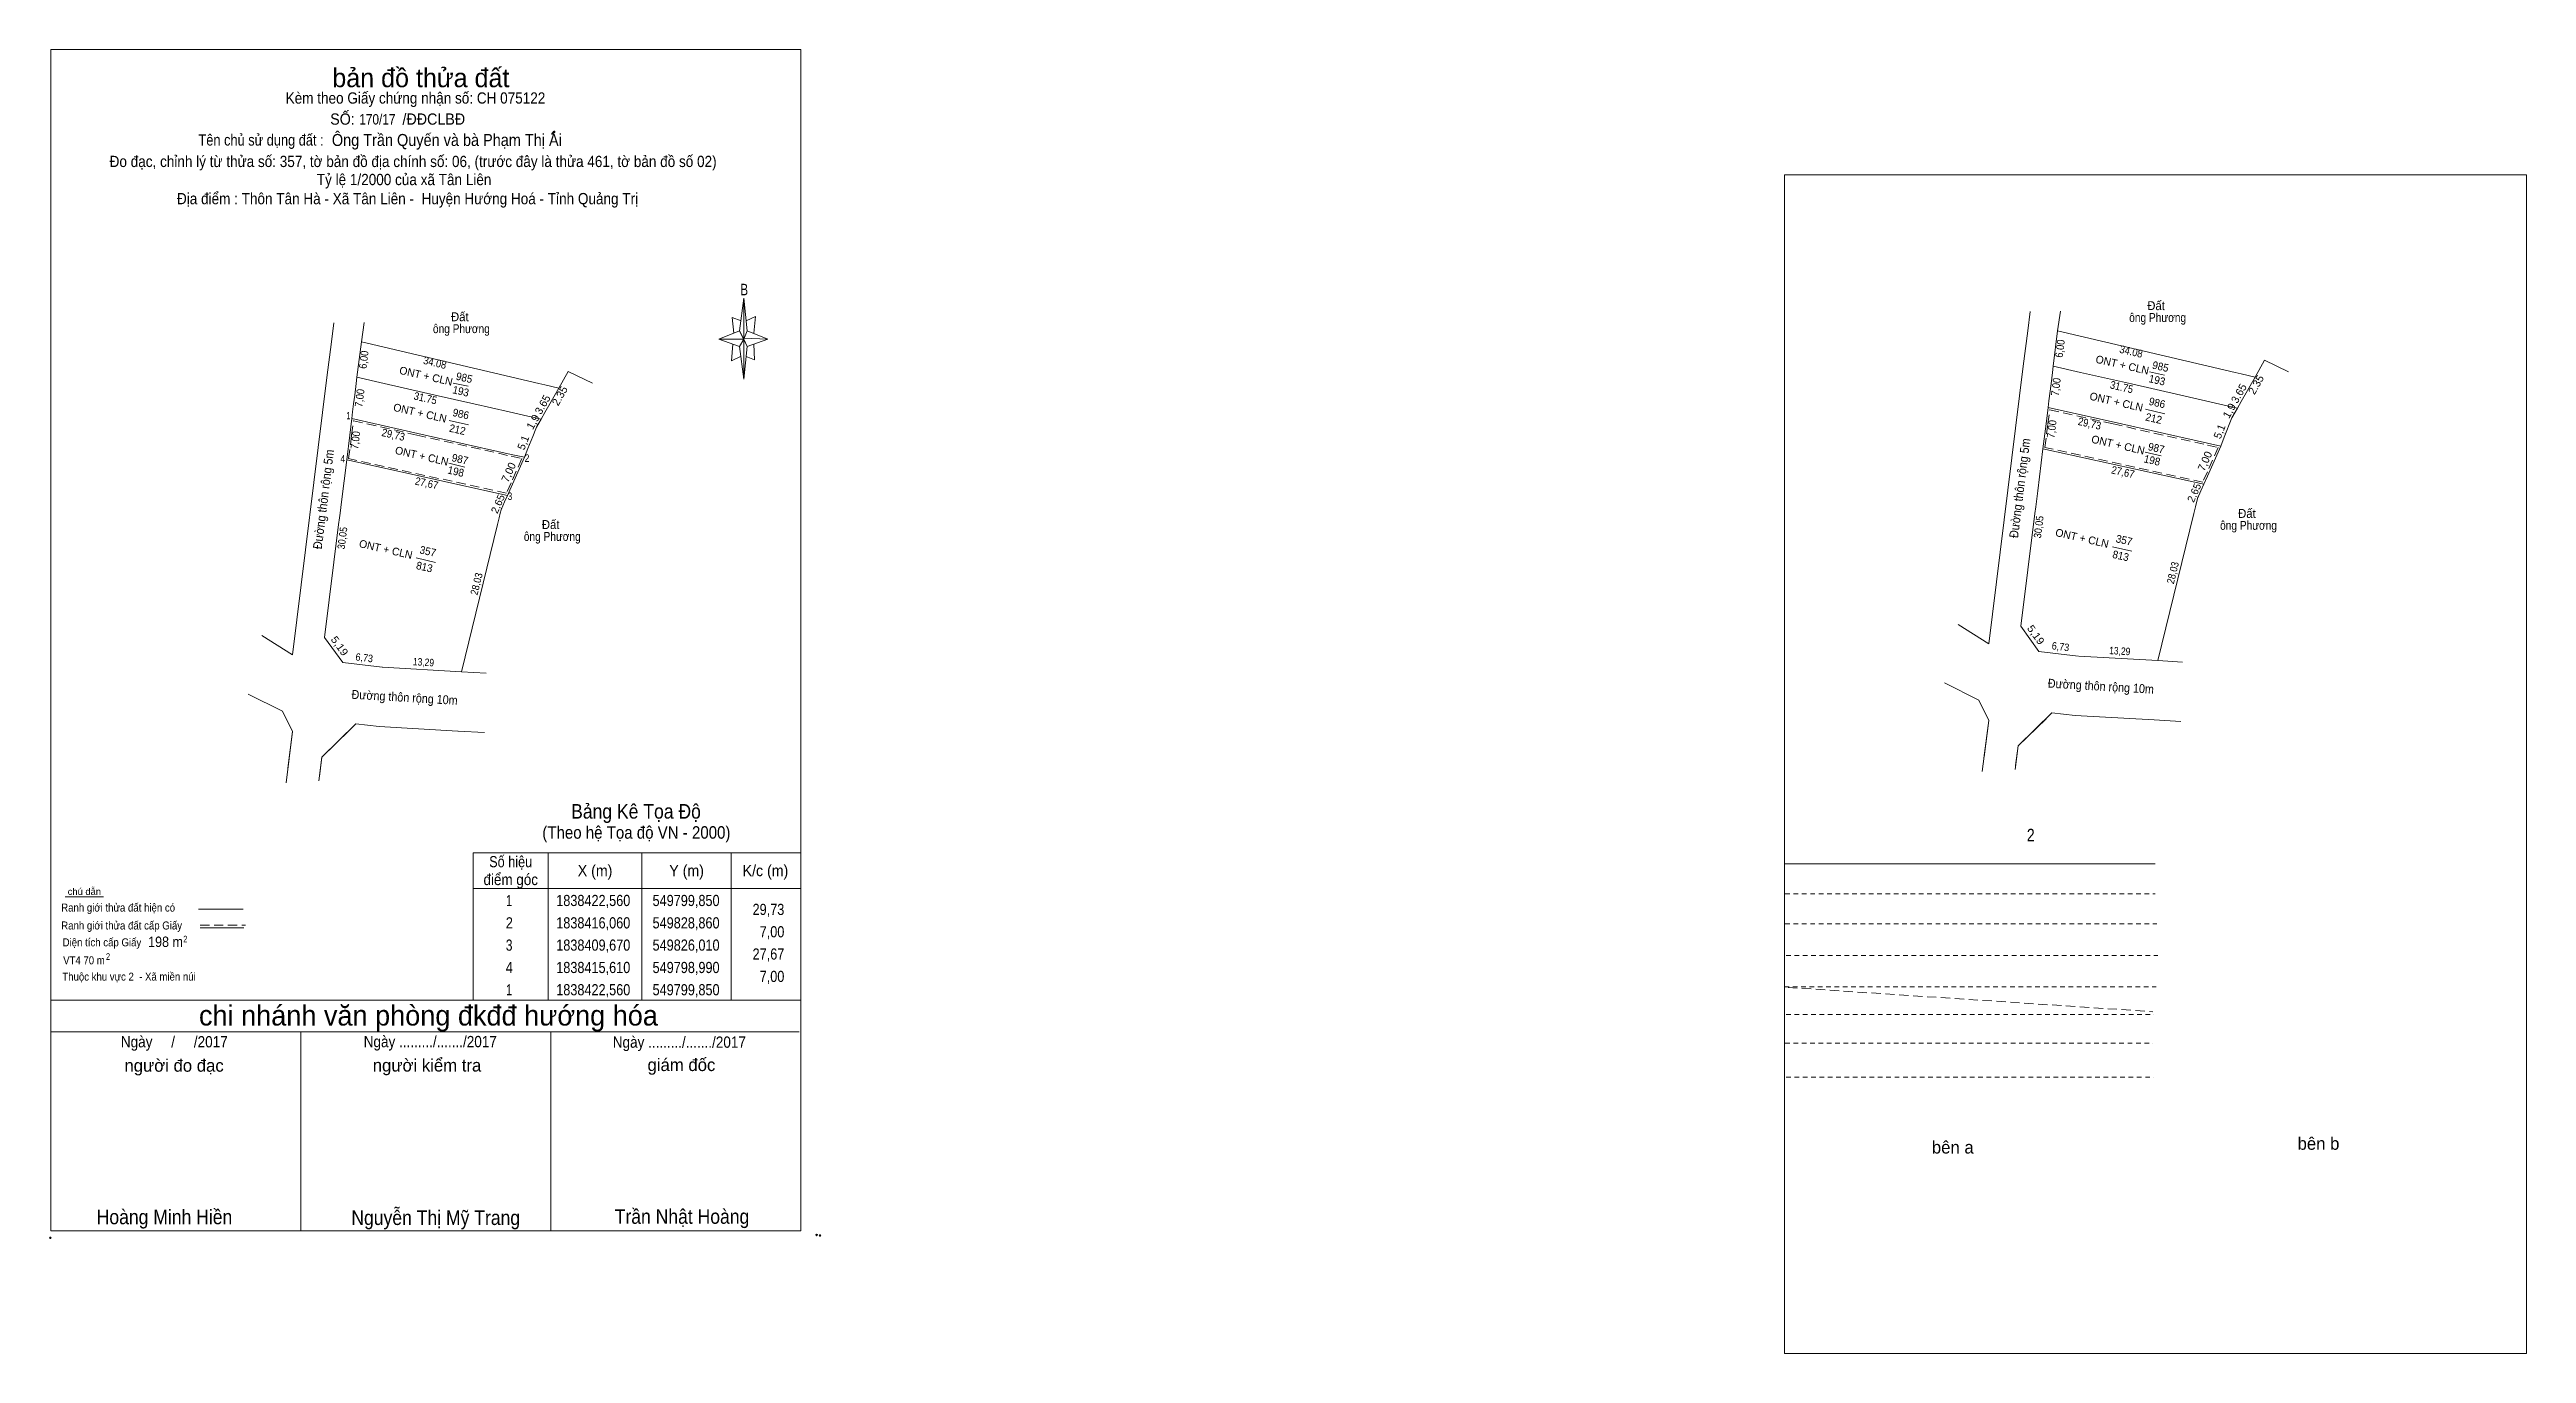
# Model space of a CAD drawing. Header units: metres. Extents: x 549363 to 550165, y 1838265 to 1838485.
# Drawn here: x 549749.1 to 550165.2, y 1838265.5 to 1838484.6 of the extents above; entities that cross this region are included whole.
import ezdxf
from ezdxf.enums import TextEntityAlignment as Align

# ---------------------------------------------------------------- set-up
doc = ezdxf.new("R2010")
doc.units = ezdxf.units.M
doc.header["$LTSCALE"] = 0.52
doc.header["$PDMODE"] = 32
doc.header["$PDSIZE"] = 0.26
for name, pattern in [('DOTTED', [1.5, 0.3, -1.2]), ('MEDIUM_DASHED', [4.5, 3, -1.5]), ('SHORT_DASHED', [2.7, 1.5, -1.2])]:
    doc.linetypes.add(name, pattern=pattern)
for name, color, linetype, lineweight in [('1', 7, 'DOTTED', 13), ('15', 7, 'Continuous', 13), ('17', 7, 'Continuous', 13), ('18', 7, 'Continuous', 13), ('23', 7, 'Continuous', 13), ('63', 7, 'Continuous', 13)]:
    doc.layers.add(name, color=color, linetype=linetype, lineweight=lineweight)
doc.layers.add('60', color=7, linetype='Continuous')

msp = doc.modelspace()

# ---------------------------------------------------------------- hatches: boundary and pattern name
at = {"layer": '17'}
msp.add_hatch(color=256, dxfattribs=at).paths.add_polyline_path([(549833.49, 1838470.39), (549833.89, 1838470.65), (549833.94, 1838470.7), (549833.98, 1838470.75), (549833.99, 1838470.79), (549833.96, 1838470.85), (549833.92, 1838470.88), (549833.84, 1838470.85), (549833.78, 1838470.81), (549833.76, 1838470.79), (549833.38, 1838470.39)])

# ---------------------------------------------------------------- linework, layer by layer
at = {"layer": '1', "linetype": 'Continuous'}
msp.add_line((550040.71, 1838347.75), (550102.87, 1838347.75), dxfattribs=at)
at = {"layer": '1', "linetype": 'SHORT_DASHED'}
for p, q in [((550040.71, 1838342.71), (550102.87, 1838342.71)), ((550040.71, 1838337.67), (550103.15, 1838337.67)), ((550040.85, 1838332.35), (550103.29, 1838332.35)), ((550040.57, 1838327.1), (550103.01, 1838327.1)), ((550040.85, 1838322.41), (550102.66, 1838322.41)), ((550040.68, 1838317.6), (550102.49, 1838317.6)), ((550040.84, 1838311.92), (550102.65, 1838311.92))]:
    msp.add_line(p, q, dxfattribs=at)
at = {"layer": '1', "linetype": 'Continuous'}
msp.add_lwpolyline([(550040.58, 1838463.56), (550165.25, 1838463.56), (550165.25, 1838265.46), (550040.58, 1838265.46)], close=True, dxfattribs=at)
at = {"layer": '1', "linetype": 'MEDIUM_DASHED'}
for points in [[(550084.83, 1838421.67), (550085.13, 1838424.06), (550095.81, 1838421.67), (550111.63, 1838418.13)], [(549826.61, 1838411.75), (549825.84, 1838410.02), (549799.32, 1838415.84), (549799.81, 1838419.8)], [(549799.81, 1838419.8), (549800.11, 1838422.19), (549810.79, 1838419.8), (549826.61, 1838416.26)], [(550111.63, 1838413.62), (550110.86, 1838411.89), (550084.34, 1838417.71), (550084.83, 1838421.67)], [(549826.61, 1838416.26), (549828.44, 1838415.85), (549826.61, 1838411.75)], [(550111.63, 1838418.13), (550113.46, 1838417.72), (550111.63, 1838413.62)]]:
    msp.add_lwpolyline(points, dxfattribs=at)
at = {"layer": '15'}
for p, q in [((549816.88, 1838428.53), (549819.39, 1838428.01)), ((550101.9, 1838430.4), (550104.41, 1838429.88)), ((550101.25, 1838424.13), (550104.49, 1838423.37)), ((549816.23, 1838422.26), (549819.47, 1838421.5)), ((550101.16, 1838416.92), (550103.86, 1838416.29)), ((549816.14, 1838415.05), (549818.84, 1838414.42)), ((549810.69, 1838399.17), (549813.93, 1838398.41)), ((550095.71, 1838401.04), (550098.95, 1838400.28))]:
    msp.add_line(p, q, dxfattribs=at)
at = {"layer": '15', "linetype": 'MEDIUM_DASHED'}
msp.add_line((550041.18, 1838326.97), (550102.45, 1838322.9), dxfattribs=at)
at = {"layer": '15'}
for points in [[(550084.87, 1838424.43), (550084.53, 1838421.67), (550084.01, 1838417.48)], [(549799.85, 1838422.56), (549799.51, 1838419.8), (549798.99, 1838415.61)]]:
    msp.add_lwpolyline(points, dxfattribs=at)
at = {"layer": '17'}
for p, q in [((549865.02, 1838437.33), (549865.72, 1838442.79)), ((549866.28, 1838437.33), (549869.78, 1838435.93)), ((549865.02, 1838434.67), (549861.52, 1838435.93)), ((549866.28, 1838434.67), (549865.72, 1838429.21)), ((549867.54, 1838432.43), (549866.14, 1838432.99)), ((549867.4, 1838435.09), (549867.54, 1838432.43)), ((549758.13, 1838342.2), (549751.68, 1838342.2)), ((549774.08, 1838340.11), (549781.61, 1838340.11)), ((549774.36, 1838336.97), (549781.72, 1838336.97)), ((549749.29, 1838324.85), (549875.29, 1838324.85)), ((549749.29, 1838319.53), (549875.01, 1838319.53)), ((549749.29, 1838319.53), (549875.01, 1838319.53)), ((549749.29, 1838319.53), (549875.01, 1838319.53)), ((549791.29, 1838286.07), (549791.29, 1838319.53)), ((549833.29, 1838286.07), (549833.29, 1838319.53))]:
    msp.add_line(p, q, dxfattribs=at)
at = {"layer": '17', "linetype": 'MEDIUM_DASHED'}
msp.add_line((549774.36, 1838337.42), (549781.98, 1838337.42), dxfattribs=at)
at = {"layer": '17'}
for points in [[(549749.29, 1838484.59), (549875.29, 1838484.59), (549875.29, 1838286.07), (549749.29, 1838286.07)], [(549833.49, 1838470.39), (549833.89, 1838470.65), (549833.94, 1838470.7), (549833.98, 1838470.75), (549833.99, 1838470.79), (549833.96, 1838470.85), (549833.92, 1838470.88), (549833.84, 1838470.85), (549833.78, 1838470.81), (549833.76, 1838470.79), (549833.38, 1838470.39)], [(549865.72, 1838442.79), (549866.28, 1838437.33), (549865.72, 1838435.93)], [(549865.72, 1838435.93), (549861.52, 1838435.93), (549865.02, 1838437.33), (549866.28, 1838434.67), (549869.78, 1838435.93), (549865.72, 1838436.07)], [(549865.72, 1838435.93), (549865.72, 1838429.21), (549865.02, 1838434.67)]]:
    msp.add_lwpolyline(points, close=True, dxfattribs=at)
for points in [[(549865.72, 1838435.93), (549865.02, 1838437.33), (549861.52, 1838435.93)], [(549865.3, 1838439.01), (549863.76, 1838439.57), (549864.04, 1838436.91)], [(549866.14, 1838439.01), (549867.68, 1838439.71), (549867.4, 1838436.91)], [(549863.9, 1838435.09), (549863.62, 1838432.29), (549865.16, 1838432.99)], [(549865.72, 1838435.93), (549866.28, 1838434.67), (549869.78, 1838435.93)], [(549875.29, 1838286.07), (549749.29, 1838286.07), (549749.29, 1838319.53)]]:
    msp.add_lwpolyline(points, dxfattribs=at)
for p in [(549749.19, 1838284.89), (549877.95, 1838285.37), (549878.51, 1838285.29)]:
    msp.add_point(p, dxfattribs=at)
at = {"layer": '18'}
for p, q in [((550081.84, 1838440.54), (550081.44, 1838437.32)), ((549796.82, 1838438.67), (549796.42, 1838435.45)), ((550081.44, 1838437.32), (550080.7, 1838431.37)), ((550086.47, 1838437.33), (550085.73, 1838431.38)), ((549796.42, 1838435.45), (549795.68, 1838429.5)), ((549801.45, 1838435.46), (549800.71, 1838429.51)), ((550119.65, 1838429.55), (550121.25, 1838432.38)), ((550119.65, 1838429.55), (550121.25, 1838432.38)), ((550119.65, 1838429.55), (550121.25, 1838432.38)), ((550121.25, 1838432.38), (550125.29, 1838430.4)), ((549789.88, 1838382.84), (549795.68, 1838429.5)), ((549800.58, 1838428.47), (549800.34, 1838426.52)), ((549800.71, 1838429.51), (549800.58, 1838428.47)), ((549800.71, 1838429.51), (549805.28, 1838428.47)), ((549805.28, 1838428.47), (549813.84, 1838426.52)), ((549831.26, 1838428.47), (549832.31, 1838428.22)), ((549832.31, 1838428.22), (549834.63, 1838427.68)), ((549834.63, 1838427.68), (549836.23, 1838430.51)), ((549834.63, 1838427.68), (549836.23, 1838430.51)), ((549834.63, 1838427.68), (549836.23, 1838430.51)), ((549836.23, 1838430.51), (549840.27, 1838428.53)), ((550074.9, 1838384.71), (550080.7, 1838431.37)), ((550085.73, 1838431.38), (550085.6, 1838430.34)), ((550085.73, 1838431.38), (550090.3, 1838430.34)), ((550116.28, 1838430.34), (550117.33, 1838430.09)), ((550117.33, 1838430.09), (550119.65, 1838429.55)), ((550117.33, 1838425.46), (550119.65, 1838429.55)), ((549799.99, 1838423.68), (549799.85, 1838422.56)), ((549826.31, 1838423.68), (549829.45, 1838422.97)), ((549832.31, 1838423.59), (549834.63, 1838427.68)), ((550085.01, 1838425.55), (550084.87, 1838424.43)), ((550084.87, 1838424.43), (550097.19, 1838421.67)), ((550111.33, 1838425.55), (550114.47, 1838424.84)), ((550114.47, 1838424.84), (550115.92, 1838424.51)), ((550115.92, 1838424.51), (550116.69, 1838424.33)), ((550115.92, 1838422.97), (550116.69, 1838424.33)), ((550116.69, 1838424.33), (550117.33, 1838425.46)), ((549799.85, 1838422.56), (549812.17, 1838419.8)), ((549812.17, 1838419.8), (549826.61, 1838416.56)), ((549829.45, 1838422.97), (549830.25, 1838422.79)), ((549829.45, 1838417.55), (549830.25, 1838419.57)), ((549830.25, 1838422.79), (549830.9, 1838422.64)), ((549830.25, 1838419.57), (549830.75, 1838420.83)), ((549830.75, 1838420.83), (549830.9, 1838421.1)), ((549830.9, 1838422.64), (549831.67, 1838422.46)), ((549830.9, 1838421.1), (549831.67, 1838422.46)), ((549831.67, 1838422.46), (549832.31, 1838423.59)), ((550097.19, 1838421.67), (550111.63, 1838418.43)), ((550114.47, 1838419.42), (550115.77, 1838422.7)), ((550115.77, 1838422.7), (550115.92, 1838422.97)), ((549798.11, 1838408.57), (549798.99, 1838415.61)), ((549798.99, 1838415.61), (549826.01, 1838409.67)), ((549826.61, 1838416.56), (549828.86, 1838416.06)), ((549826.61, 1838411.02), (549828.86, 1838416.06)), ((549828.86, 1838416.06), (549829.45, 1838417.55)), ((550083.13, 1838410.44), (550084.01, 1838417.48)), ((550084.01, 1838417.48), (550111.03, 1838411.54)), ((550111.63, 1838418.43), (550113.88, 1838417.93)), ((550111.63, 1838412.89), (550113.88, 1838417.93)), ((550113.88, 1838417.93), (550114.47, 1838419.42)), ((550111.03, 1838411.54), (550111.63, 1838412.89)), ((549826.01, 1838409.67), (549826.61, 1838411.02)), ((549795.28, 1838385.79), (549797.64, 1838404.76)), ((549797.64, 1838404.76), (549797.78, 1838405.89)), ((549818.27, 1838380.03), (549824.33, 1838404.76)), ((549824.33, 1838404.76), (549824.61, 1838405.89)), ((550080.3, 1838387.66), (550082.66, 1838406.63)), ((550103.29, 1838381.9), (550109.35, 1838406.63)), ((550069.75, 1838387.99), (550074.9, 1838384.71)), ((549784.73, 1838386.12), (549789.88, 1838382.84)), ((550090.02, 1838382.67), (550103.29, 1838381.9)), ((549805, 1838380.8), (549818.27, 1838380.03)), ((549822.42, 1838379.79), (549818.27, 1838380.03)), ((550067.45, 1838378.15), (550073.24, 1838375.25)), ((550107.44, 1838381.66), (550103.29, 1838381.9)), ((549782.43, 1838376.28), (549788.22, 1838373.38)), ((549800.5, 1838371.25), (549804.42, 1838370.82)), ((549804.42, 1838370.82), (549817.69, 1838370.05)), ((549822.16, 1838369.79), (549817.7, 1838370.05)), ((550085.52, 1838373.12), (550089.44, 1838372.69)), ((550089.44, 1838372.69), (550102.71, 1838371.92)), ((550107.18, 1838371.66), (550102.72, 1838371.92))]:
    msp.add_line(p, q, dxfattribs=at)
for points in [[(550086.95, 1838440.61), (550086.47, 1838437.33), (550116.28, 1838430.34)], [(549801.93, 1838438.74), (549801.45, 1838435.46), (549831.26, 1838428.47)], [(550085.6, 1838430.34), (550085.36, 1838428.39), (550085.01, 1838425.55)], [(550090.3, 1838430.34), (550098.86, 1838428.39), (550111.33, 1838425.55)], [(549800.34, 1838426.52), (549800.16, 1838425.04), (549799.99, 1838423.68)], [(549813.84, 1838426.52), (549820.34, 1838425.04), (549826.31, 1838423.68)], [(550109.96, 1838409.12), (550110.54, 1838410.44), (550111.03, 1838411.54)], [(549797.78, 1838405.89), (549797.87, 1838406.65), (549798.11, 1838408.57)], [(549824.61, 1838405.89), (549824.79, 1838406.65), (549824.94, 1838407.25)], [(549824.94, 1838407.25), (549825.52, 1838408.57), (549826.01, 1838409.67)], [(550082.66, 1838406.63), (550082.8, 1838407.76), (550083.13, 1838410.44)], [(550109.35, 1838406.63), (550109.63, 1838407.76), (550109.96, 1838409.12)], [(550080.3, 1838387.66), (550083.34, 1838383.45), (550089.95, 1838382.67)], [(549795.28, 1838385.79), (549798.32, 1838381.58), (549804.93, 1838380.8)]]:
    msp.add_lwpolyline(points, dxfattribs=at)
at = {"layer": '23'}
for p, q in [((550073.25, 1838375.25), (550074.9, 1838371.86)), ((549788.23, 1838373.38), (549789.88, 1838369.99)), ((549789.88, 1838369.99), (549788.8, 1838361.37)), ((549789.88, 1838369.99), (549789.08, 1838363.64)), ((549789.88, 1838369.99), (549789.11, 1838363.84)), ((550074.9, 1838371.86), (550073.82, 1838363.24)), ((550074.9, 1838371.86), (550074.1, 1838365.51)), ((550074.9, 1838371.86), (550074.13, 1838365.71))]:
    msp.add_line(p, q, dxfattribs=at)
for points in [[(549799.5, 1838370.27), (549794.84, 1838365.69), (549794.3, 1838361.72)], [(549800.5, 1838371.25), (549794.84, 1838365.69), (549794.4, 1838362.4)], [(550084.52, 1838372.14), (550079.86, 1838367.56), (550079.32, 1838363.59)], [(550085.52, 1838373.12), (550079.86, 1838367.56), (550079.42, 1838364.27)]]:
    msp.add_lwpolyline(points, dxfattribs=at)
at = {"layer": '63'}
for p, q in [((549832.84, 1838349.6), (549832.84, 1838324.85)), ((549848.59, 1838349.6), (549848.59, 1838324.85)), ((549863.59, 1838349.6), (549863.59, 1838324.85)), ((549820.24, 1838343.6), (549875.29, 1838343.6))]:
    msp.add_line(p, q, dxfattribs=at)
msp.add_lwpolyline([(549820.24, 1838349.6), (549875.29, 1838349.6), (549875.29, 1838324.85), (549820.24, 1838324.85)], close=True, dxfattribs=at)

# ---------------------------------------------------------------- texts
at = {"layer": '1', "width": 0.85}
msp.add_text('2', height=2.1, dxfattribs=at).set_placement((550081.96, 1838351.53), align=Align.CENTER)
at = {"layer": '1'}
for s, p in [('bên a', (550068.855, 1838299.06)), ('bên b', (550130.305, 1838299.69))]:
    msp.add_text(s, height=2.1, dxfattribs=at).set_placement(p, align=Align.CENTER)
at = {"layer": '15'}
for p in [(550097.2007, 1838430.966), (549812.1807, 1838429.096), (549811.1707, 1838422.886), (550096.1907, 1838424.756), (550096.4907, 1838417.526), (549811.4707, 1838415.656), (550090.4407, 1838401.846), (549805.4207, 1838399.976)]:
    msp.add_text('ONT + CLN', height=1.3, rotation=347.17, dxfattribs=at).set_placement(p, align=Align.CENTER)
at = {"layer": '17'}
for s, height, p in [('bản đồ thửa đất', 3.15, (549811.45, 1838478.26)), ('chi nhánh văn phòng đkđđ hướng hóa', 3.402, (549812.725, 1838320.57)), ('người đo đạc', 2.1, (549769.985, 1838312.81)), ('người kiểm tra', 2.1, (549812.485, 1838312.84)), ('giám đốc', 2.1, (549855.235, 1838312.92))]:
    msp.add_text(s, height=height, dxfattribs=at).set_placement(p, align=Align.CENTER)
for s, height, width, p in [('Kèm theo Giấy chứng nhận số: CH 075122', 1.89, 0.9, (549810.55, 1838475.5)), ('SỐ:            /ĐĐCLBĐ ', 1.89, 0.95, (549807.89, 1838471.96)), ('Tên chủ sử dụng đất :', 1.89, 0.85, (549784.6, 1838468.45)), ('Đo đạc, chỉnh lý từ thửa số: 357, tờ bản đồ địa chính số: 06, (trước đây là thửa 461, tờ bản đồ số 02) ', 1.89, 0.9, (549810.47, 1838464.84)), ('Tỷ lệ 1/2000 của xã Tân Liên', 1.89, 0.9, (549808.635, 1838461.8)), ('Địa điểm : Thôn Tân Hà - Xã Tân Liên -  Huyện Hướng Hoá - Tỉnh Quảng Trị ', 1.89, 0.9, (549809.53, 1838458.59)), ('B', 1.929, 0.75, (549865.79, 1838443.29)), ('Bảng Kê Tọa Độ', 2.45, 0.9, (549847.6, 1838355.34)), ('(Theo hệ Tọa độ VN - 2000)', 2.1, 0.9, (549847.665, 1838351.97)), ('Ranh giới thửa đất hiện có ', 1.344, 0.9, (549760.81, 1838339.72)), ('chú dẫn', 1.12, 1.05, (549754.91, 1838342.52)), ('Ranh giới thửa đất cấp Giấy', 1.344, 0.9, (549761.175, 1838336.71)), ('VT4 70 m ', 1.34, 0.9, (549755.07, 1838330.86)), ('Diện tích cấp Giấy ', 1.344, 0.9, (549758.09, 1838333.88)), ('2', 1.12, 0.8, (549758.89, 1838331.61)), ('2', 1.12, 0.8, (549771.87, 1838334.54)), ('Thuộc khu vực 2  - Xã miền núi', 1.34, 0.9, (549762.415, 1838328.12)), ('Ngày     /     /2017', 1.89, 0.9, (549770.02, 1838316.9)), ('Ngày ........./......./2017', 1.89, 0.9, (549813.035, 1838316.93)), ('Ngày ........./......./2017', 1.89, 0.9, (549854.885, 1838316.84)), ('Hoàng Minh Hiền', 2.45, 0.9, (549768.375, 1838287.18)), ('Nguyễn Thị Mỹ Trang', 2.45, 0.9, (549813.95, 1838287.05)), ('Trần Nhật Hoàng', 2.45, 0.9, (549855.33, 1838287.25))]:
    msp.add_text(s, height=height, dxfattribs=dict(at, width=width)).set_placement(p, align=Align.CENTER)
at = {"layer": '17', "width": 0.9}
msp.add_text('Ông Trần Quyến và bà Phạm Thị Ai', height=2.02, dxfattribs=at).set_placement((549796.5, 1838468.38))
at = {"layer": '60', "width": 0.85}
msp.add_text('170/17', height=1.75, dxfattribs=at).set_placement((549804.145, 1838471.99), align=Align.CENTER)
at = {"layer": '63'}
for s, height, width, p in [('Đất ', 1.5, 0.95, (549818.26, 1838438.93)), ('ông Phương', 1.5, 0.85, (550103.28, 1838438.8)), ('Đất ', 1.5, 0.95, (550103.28, 1838440.8)), ('ông Phương', 1.5, 0.85, (549818.26, 1838436.93)), ('Đất ', 1.5, 0.95, (550118.55, 1838405.88)), ('ông Phương', 1.5, 0.85, (549833.53, 1838402.01)), ('Đất ', 1.5, 0.95, (549833.53, 1838404.01)), ('ông Phương', 1.5, 0.85, (550118.55, 1838403.88)), ('Số hiệu', 1.875, 0.85, (549826.545, 1838347.17)), ('điểm góc', 1.875, 0.9, (549826.555, 1838344.17)), ('X (m)', 1.875, 0.95, (549840.725, 1838345.67)), ('Y (m)', 1.875, 0.95, (549856.105, 1838345.67)), ('K/c (m)', 1.875, 0.95, (549869.355, 1838345.67)), (' 1', 1.875, 0.75, (549826.02, 1838340.65)), ('1838422,560', 1.875, 0.85, (549840.42, 1838340.65)), ('549799,850', 1.875, 0.85, (549856.015, 1838340.65)), (' 2', 1.875, 0.85, (549826.02, 1838336.89)), ('1838416,060', 1.875, 0.85, (549840.42, 1838336.89)), ('549828,860', 1.875, 0.85, (549856.015, 1838336.89)), ('198 m', 1.75, 0.9, (549768.55, 1838333.77)), (' 3', 1.875, 0.8, (549826.01, 1838333.15)), ('1838409,670', 1.875, 0.85, (549840.42, 1838333.15)), ('549826,010', 1.875, 0.85, (549856.015, 1838333.15)), (' 4', 1.875, 0.85, (549826.015, 1838329.39)), ('1838415,610', 1.875, 0.85, (549840.42, 1838329.39)), ('549798,990', 1.875, 0.85, (549856.015, 1838329.39)), (' 1', 1.875, 0.75, (549826.02, 1838325.65)), ('1838422,560', 1.875, 0.85, (549840.42, 1838325.65)), ('549799,850', 1.875, 0.85, (549856.015, 1838325.65))]:
    msp.add_text(s, height=height, dxfattribs=dict(at, width=width)).set_placement(p, align=Align.CENTER)
for s, height, rotation, width, p in [('6,00', 1.3, 82.911, 0.9, (549802.4909, 1838432.3848)), ('34.08', 1.3, 346.803, 0.9, (549813.6666, 1838431.3389)), ('6,00', 1.3, 82.911, 0.9, (550087.5109, 1838434.2548)), ('34.08', 1.3, 346.803, 0.9, (550098.6816, 1838433.21)), ('985', 1.3, 347.17, 0.95, (550103.6207, 1838430.6847)), ('193', 1.3, 347.17, 0.95, (549818.0207, 1838426.537)), ('985', 1.3, 347.17, 0.95, (549818.6007, 1838428.8147)), ('7,00', 1.3, 82.959, 0.9, (550086.829, 1838427.8203)), ('31.75', 1.3, 347.17, 0.9, (550097.0907, 1838427.2335)), ('193', 1.3, 347.17, 0.95, (550103.0407, 1838428.407)), ('7,00', 1.3, 82.959, 0.9, (549801.809, 1838425.9503)), ('31.75', 1.3, 347.17, 0.9, (549812.0707, 1838425.3635)), ('986', 1.3, 347.17, 0.95, (549818.0257, 1838422.7213)), ('986', 1.3, 347.17, 0.95, (550103.0507, 1838424.5901)), ('1,9', 1.3, 60.559, 1.05, (550115.8861, 1838423.5655)), ('7,00', 1.3, 82.946, 0.9, (549801.0993, 1838418.8602)), ('29,73', 1.3, 347.371, 0.9, (549806.6829, 1838419.2324)), ('212', 1.3, 347.17, 0.95, (549817.4557, 1838420.0913)), ('1,9', 1.3, 60.559, 1.05, (549830.866, 1838421.6955)), ('7,00', 1.3, 82.946, 0.9, (550086.1193, 1838420.7302)), ('29,73', 1.3, 347.371, 0.9, (550091.7029, 1838421.1024)), ('212', 1.3, 347.17, 0.95, (550102.4807, 1838421.9601)), ('Đường thôn rộng 5m', 1.5, 82.907, 0.9, (549795.8324, 1838408.9174)), ('987', 1.3, 347.17, 0.95, (549817.8907, 1838415.1147)), ('Đường thôn rộng 5m', 1.5, 82.907, 0.9, (550080.8524, 1838410.7874)), ('198', 1.3, 347.17, 0.95, (550102.2107, 1838414.9247)), ('987', 1.3, 347.17, 0.95, (550102.9107, 1838416.9847)), ('27,67', 1.3, 347.601, 0.9, (549812.2904, 1838411.079)), ('198', 1.3, 347.17, 0.95, (549817.1907, 1838413.0547)), ('27,67', 1.3, 347.601, 0.9, (550097.3104, 1838412.949)), ('30,05', 1.25, 82.908, 0.9, (549798.8805, 1838402.4128)), ('30,05', 1.25, 82.908, 0.9, (550083.9005, 1838404.2828)), ('357', 1.3, 347.17, 0.95, (550097.5107, 1838401.5047)), ('357', 1.3, 347.17, 0.95, (549812.4907, 1838399.6347)), ('813', 1.3, 347.17, 0.95, (550096.9307, 1838398.877)), ('813', 1.3, 347.17, 0.95, (549811.9107, 1838397.007)), ('28,03', 1.25, 76.232, 0.9, (549821.4098, 1838394.6463)), ('28,03', 1.25, 76.232, 0.9, (550106.4298, 1838396.5163)), ('5,19', 1.25, 305.833, 1.1, (550082.3089, 1838385.8658)), ('5,19', 1.25, 305.833, 1.1, (549797.2889, 1838383.9959)), ('6,73', 1.25, 353.34, 0.9, (549801.8725, 1838381.7627)), ('13,29', 1.25, 356.679, 0.85, (549811.8588, 1838381.0233)), ('6,73', 1.25, 353.34, 0.9, (550086.8925, 1838383.6327)), ('13,29', 1.25, 356.679, 0.85, (550096.8788, 1838382.8933)), ('Đường thôn rộng 10m', 1.5, 356.679, 0.9, (550093.6966, 1838376.8448)), ('Đường thôn rộng 10m', 1.5, 356.679, 0.9, (549808.6766, 1838374.9748))]:
    msp.add_text(s, height=height, rotation=rotation, dxfattribs=dict(at, width=width)).set_placement(p, align=Align.CENTER)
for s, height, rotation, p in [('2.35', 1.3, 60.436, (549835.363, 1838426.0743)), ('3.65', 1.3, 60.436, (550117.493, 1838426.4743)), ('2.35', 1.3, 60.436, (550120.383, 1838427.9443)), ('3.65', 1.3, 60.436, (549832.473, 1838424.6043)), ('5,1', 1.3, 68.385, (549829.2599, 1838418.2956)), ('5,1', 1.3, 68.385, (550114.2799, 1838420.1656)), ('7,00', 1.3, 65.963, (550111.816, 1838415.1553)), ('7,00', 1.3, 65.963, (549826.796, 1838413.2853)), ('2,65', 1.25, 66.147, (550109.9909, 1838409.8573)), ('2,65', 1.25, 66.147, (549824.9709, 1838407.9873))]:
    msp.add_text(s, height=height, rotation=rotation, dxfattribs=at).set_placement(p, align=Align.CENTER)
for s, height, width, p in [(' 1', 1.25, 0.75, (549799.63, 1838422.45)), (' 4', 1.25, 0.85, (549798.73, 1838415.2)), (' 2', 1.25, 0.85, (549829.69, 1838415.3)), (' 3', 1.25, 0.8, (549826.8, 1838408.9)), ('29,73', 1.875, 0.85, (549872.52, 1838339.15)), ('7,00', 1.875, 0.85, (549872.53, 1838335.39)), ('27,67', 1.875, 0.85, (549872.52, 1838331.65)), ('7,00', 1.875, 0.85, (549872.53, 1838327.89))]:
    msp.add_text(s, height=height, dxfattribs=dict(at, width=width)).set_placement(p, align=Align.RIGHT)

doc.saveas('drawing.dxf')
